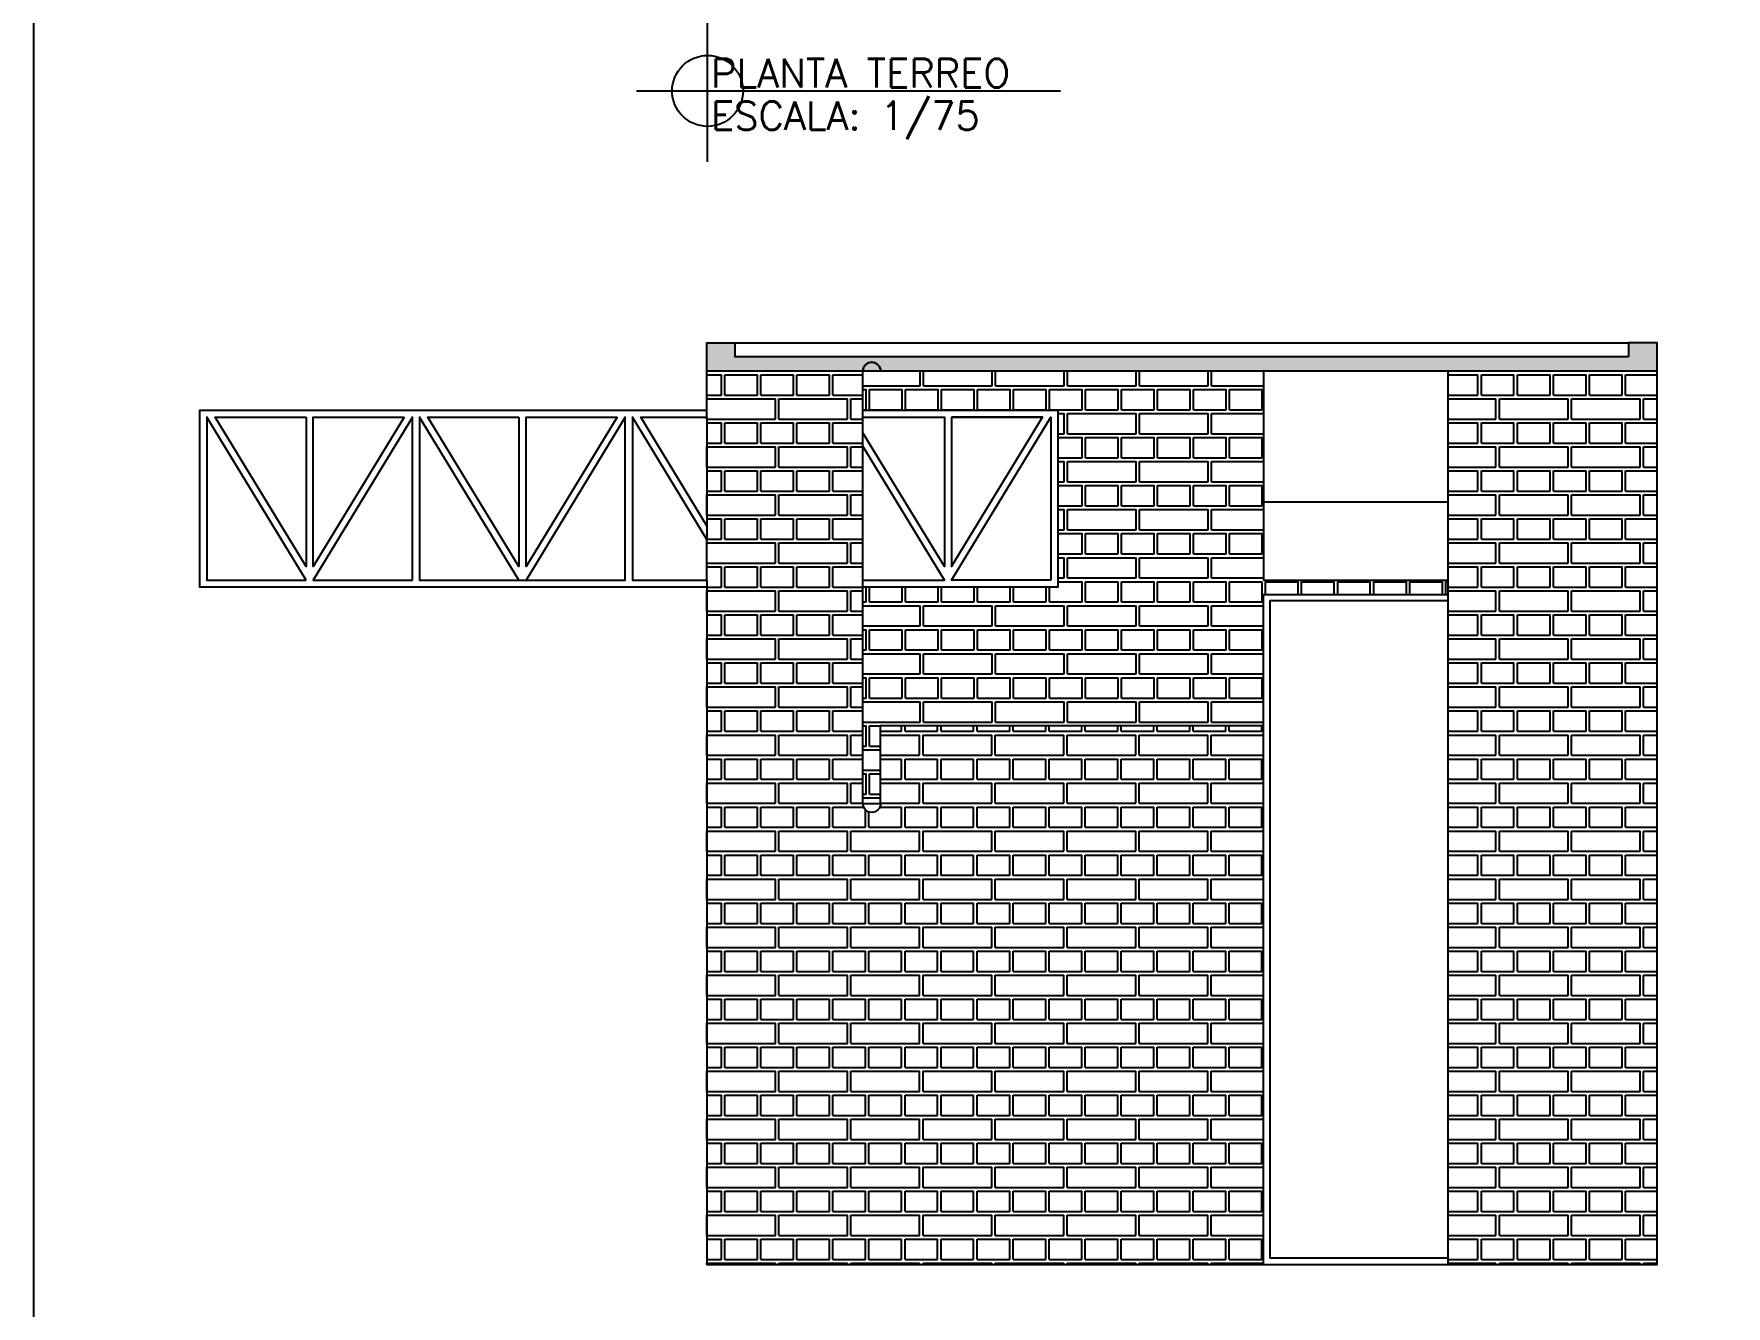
# Model space of a CAD drawing. Header units: millimetres. Extents: x 989.2 to 1073.6, y 1022.3 to 1081.3.
# Drawn here: x 989.23 to 1013.1, y 1045.83 to 1063.77 of the extents above; entities that cross this region are included whole.
import ezdxf

# ---------------------------------------------------------------- set-up
doc = ezdxf.new("R2010")
doc.units = ezdxf.units.MM
doc.header["$PDMODE"] = 34
for name, color, linetype in [('ALVENARIA', 4, 'Continuous'), ('CAIXILHOS', 1, 'Continuous'), ('FL MARGEM', 7, 'Continuous'), ('HACHURA', 253, 'Continuous'), ('TEXTOS', 2, 'Continuous')]:
    doc.layers.add(name, color=color, linetype=linetype)
doc.styles.add('1.50', font='simplex.shx', dxfattribs={"height": 0.06})

msp = doc.modelspace()

# ---------------------------------------------------------------- hatches: boundary and pattern name
at = {"layer": 'HACHURA', "ltscale": 0.05}
h = msp.add_hatch(color=256, dxfattribs=at)
h.dxf.hatch_style = 1
h.paths.add_polyline_path([(1012.122, 1059.016), (1012.122, 1059.416), (1011.722, 1059.416), (1011.722, 1059.216), (999.122, 1059.216), (999.122, 1059.416), (998.722, 1059.416), (998.722, 1059.016)])
h = msp.add_hatch(dxfattribs=at)
h.set_pattern_fill('AR-BRELM', color=256, scale=0.005)
h.set_pattern_definition([(0, (998.7221, 1059.01585), (0, 0.67742), [0.968375, -0.047625]), (0, (998.7221, 1059.3016), (0, 0.67742), [0.968375, -0.047625]), (0, (998.9761, 1059.35455), (0, 0.67742), [0.460375, -0.047625]), (0, (998.9761, 1059.6403), (0, 0.67742), [0.460375, -0.047625]), (90, (998.7221, 1059.0158), (-1.016, 6e-17), [0.28575, -0.39167]), (90, (998.6745, 1059.0158), (-1.016, 6e-17), [0.28575, -0.39167]), (90, (998.9761, 1059.35455), (-0.508, 3e-17), [0.28575, -0.39167]), (90, (998.92846, 1059.35455), (-0.508, 3e-17), [0.28575, -0.39167])])
h.paths.add_polyline_path([(1006.572, 1054.016), (1001.172, 1054.016), (1001.172, 1052.916, -1), (1000.922, 1052.916), (1000.922, 1059.016), (998.722, 1059.016), (998.722, 1058.366), (998.722, 1056.641), (998.722, 1056.066), (998.722, 1046.416), (1006.572, 1046.416)])
h.paths.add_polyline_path([(1012.122, 1059.016), (1009.172, 1059.016), (1009.172, 1046.416), (1012.122, 1046.416)])
h = msp.add_hatch(dxfattribs=at)
h.set_pattern_fill('AR-BRELM', color=9, scale=0.005)
h.paths.add_polyline_path([(1006.572, 1055.866), (1009.172, 1055.866), (1009.172, 1056.066), (1006.572, 1056.066), (1006.572, 1057.166), (1006.572, 1059.016), (1000.922, 1059.016), (1000.922, 1058.466), (1003.672, 1058.466), (1003.672, 1055.966), (1000.922, 1055.966), (1000.922, 1052.916), (1001.172, 1052.916), (1001.172, 1054.016), (1006.572, 1054.016)])

# ---------------------------------------------------------------- linework, layer by layer
at = {"layer": 'ALVENARIA', "color": 4, "ltscale": 0.05}
msp.add_line((998.722, 1058.366), (998.722, 1059.016), dxfattribs=at)
at = {"layer": 'ALVENARIA', "ltscale": 0.05}
for p, q in [((1000.922, 1052.916), (1000.922, 1059.016)), ((1006.572, 1059.016), (1006.572, 1056.066)), ((1009.172, 1059.016), (1009.172, 1046.416)), ((1006.572, 1057.166), (1006.572, 1056.066)), ((1006.572, 1056.066), (1009.172, 1056.066))]:
    msp.add_line(p, q, dxfattribs=at)
at = {"layer": 'ALVENARIA', "color": 2, "ltscale": 0.05}
msp.add_line((1009.172, 1057.166), (1006.572, 1057.166), dxfattribs=at)
at = {"layer": 'ALVENARIA', "color": 4, "ltscale": 0.05}
for points in [[(998.722, 1056.066), (998.722, 1046.416), (1012.122, 1046.416), (1012.122, 1059.016), (998.722, 1059.016), (998.722, 1059.416), (999.122, 1059.416)], [(1012.122, 1059.016), (1012.122, 1059.416), (1011.722, 1059.416)]]:
    msp.add_lwpolyline(points, dxfattribs=at)
at = {"layer": 'ALVENARIA', "color": 2, "ltscale": 0.05}
msp.add_lwpolyline([(1011.722, 1059.216), (999.122, 1059.216), (999.122, 1059.416), (1011.722, 1059.416)], close=True, dxfattribs=at)
at = {"layer": 'ALVENARIA', "ltscale": 0.05}
msp.add_lwpolyline([(1006.572, 1046.416), (1006.572, 1055.866), (1009.172, 1055.866)], dxfattribs=at)
msp.add_lwpolyline([(1001.172, 1052.916, -1), (1000.922, 1052.916), (1001.172, 1052.916), (1001.172, 1054.016), (1006.572, 1054.016)], format="xyb", dxfattribs=at)
at = {"layer": 'CAIXILHOS', "color": 3, "ltscale": 0.05}
for p, q in [((993.172, 1058.366), (994.455, 1058.366)), ((994.789, 1058.366), (996.072, 1058.366)), ((1002.172, 1058.366), (1003.455, 1058.366))]:
    msp.add_line(p, q, dxfattribs=at)
for points in [[(998.722, 1055.966), (991.77, 1055.966), (991.572, 1055.966), (991.572, 1056.066), (991.572, 1058.366), (991.572, 1058.466), (991.77, 1058.466), (998.722, 1058.466)], [(1000.922, 1058.466), (1003.672, 1058.466), (1003.672, 1055.966), (1000.922, 1055.966)], [(996.072, 1056.066), (994.672, 1058.366), (994.672, 1056.066), (997.572, 1056.066), (997.572, 1058.366), (996.172, 1056.066)], [(998.722, 1056.833), (997.789, 1058.366), (998.722, 1058.366), (998.722, 1056.641), (997.672, 1058.366), (997.672, 1056.066), (998.722, 1056.066), (998.722, 1056.641)], [(1000.922, 1058.366), (1002.072, 1058.366), (1002.072, 1056.258), (1000.922, 1058.147)], [(1000.922, 1056.066), (1002.072, 1056.066), (1000.922, 1057.955)]]:
    msp.add_lwpolyline(points, dxfattribs=at)
for points in [[(993.072, 1056.066), (991.672, 1058.366), (991.672, 1056.066), (991.87, 1056.066)], [(993.072, 1058.366), (993.072, 1056.258), (991.789, 1058.366)], [(994.455, 1058.366), (993.172, 1056.258), (993.172, 1058.366)], [(994.572, 1056.066), (994.572, 1058.366), (993.172, 1056.066)], [(996.072, 1058.366), (996.072, 1056.258), (994.789, 1058.366)], [(997.455, 1058.366), (996.172, 1056.258), (996.172, 1058.366)], [(1002.172, 1058.366), (1002.172, 1056.258), (1003.455, 1058.366)], [(1003.572, 1056.066), (1002.172, 1056.066), (1003.572, 1058.366)]]:
    msp.add_lwpolyline(points, close=True, dxfattribs=at)
at = {"layer": 'CAIXILHOS', "ltscale": 0.05}
msp.add_lwpolyline([(1009.172, 1055.776), (1006.662, 1055.776), (1006.662, 1046.506), (1009.172, 1046.506)], dxfattribs=at)
at = {"layer": 'FL MARGEM', "ltscale": 0.05}
msp.add_lwpolyline([(989.231, 1081.271), (1073.624, 1081.271), (1073.624, 1022.344), (989.231, 1022.344)], close=True, dxfattribs=at)
at = {"layer": 'HACHURA', "ltscale": 0.05}
msp.add_lwpolyline([(1001.172, 1059.016, 1), (1000.922, 1059.016, -1)], format="xyb", close=True, dxfattribs=at)
at = {"layer": 'TEXTOS', "ltscale": 0.05}
msp.add_line((998.732, 1062.968), (1003.711, 1062.968), dxfattribs=at)
msp.add_point((998.732, 1062.968), dxfattribs=at)

# ---------------------------------------------------------------- texts
at = {"layer": 'TEXTOS', "ltscale": 0.05, "char_height": 0.4, "attachment_point": 1, "style": '1.50'}
for s, insert in [('PLANTA TERREO ', (998.782, 1063.418)), ('ESCALA: 1/75 ', (998.782, 1062.819))]:
    msp.add_mtext_dynamic_manual_height_columns(s, width=12.32857, gutter_width=0.3, heights=[0], dxfattribs=dict(at, insert=insert))

doc.saveas('drawing.dxf')
